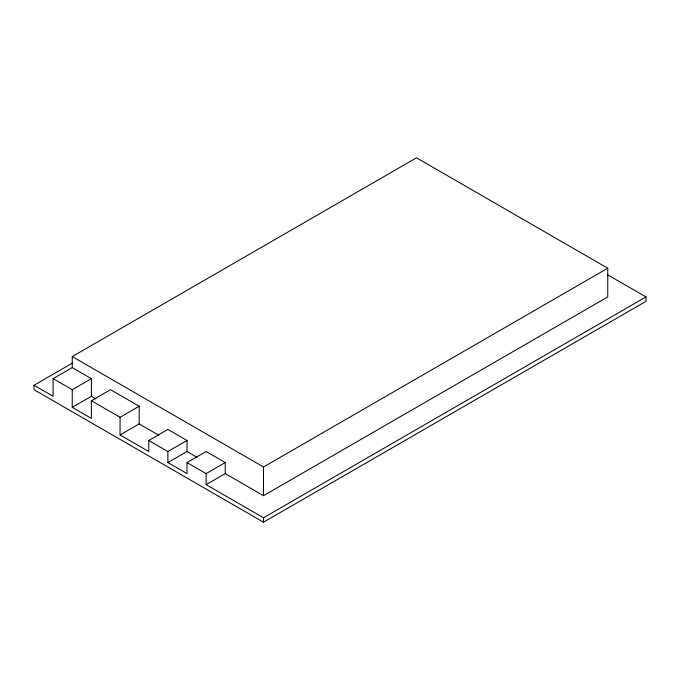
<?xml version="1.0" encoding="UTF-8"?>
<svg xmlns="http://www.w3.org/2000/svg" width="680" height="680" viewBox="0 0 680 680"><rect width="100%" height="100%" fill="white"/><g stroke="black" fill="none" stroke-linecap="round" stroke-linejoin="round"><path stroke-width="1.02" d="M607.444 274.677L646 296.939L646 301.35L263.5 522.189L34 389.691L34 385.271L53.125 396.312L53.125 378.649L72.25 367.608L72.25 356.567L416.5 157.811L607.75 268.226L607.75 296.939L263.5 495.686L225.25 473.603L206.125 484.644L206.125 473.603L225.25 462.562L225.25 473.603M34 385.271L72.615 362.975M72.25 389.691L91.375 378.649L91.375 396.312L72.25 407.354L72.25 389.691L53.125 378.649M72.25 407.354L91.375 418.396L91.375 400.732L110.5 389.691L139.188 406.249L139.188 423.921L158.907 435.302M91.375 400.732L120.062 417.291L139.188 406.249M120.062 417.291L120.062 434.962L139.188 423.921M148.75 440.478L167.875 429.437L187 440.478L187 451.52L167.875 462.562L167.875 451.52L148.75 440.478L148.75 451.52L120.062 434.962M167.875 451.52L187 440.478M167.875 462.562L187 473.603L187 462.562L206.125 451.52L225.25 462.562M72.25 356.567L263.5 466.981L607.75 268.226M206.125 484.644L263.5 517.769L646 296.939M72.25 367.608L91.375 378.649M91.375 396.312L95.931 398.939M187 451.52L197.021 457.308M187 462.562L206.125 473.603M263.5 466.981L263.5 495.686M263.5 517.769L263.5 522.189"/></g></svg>
